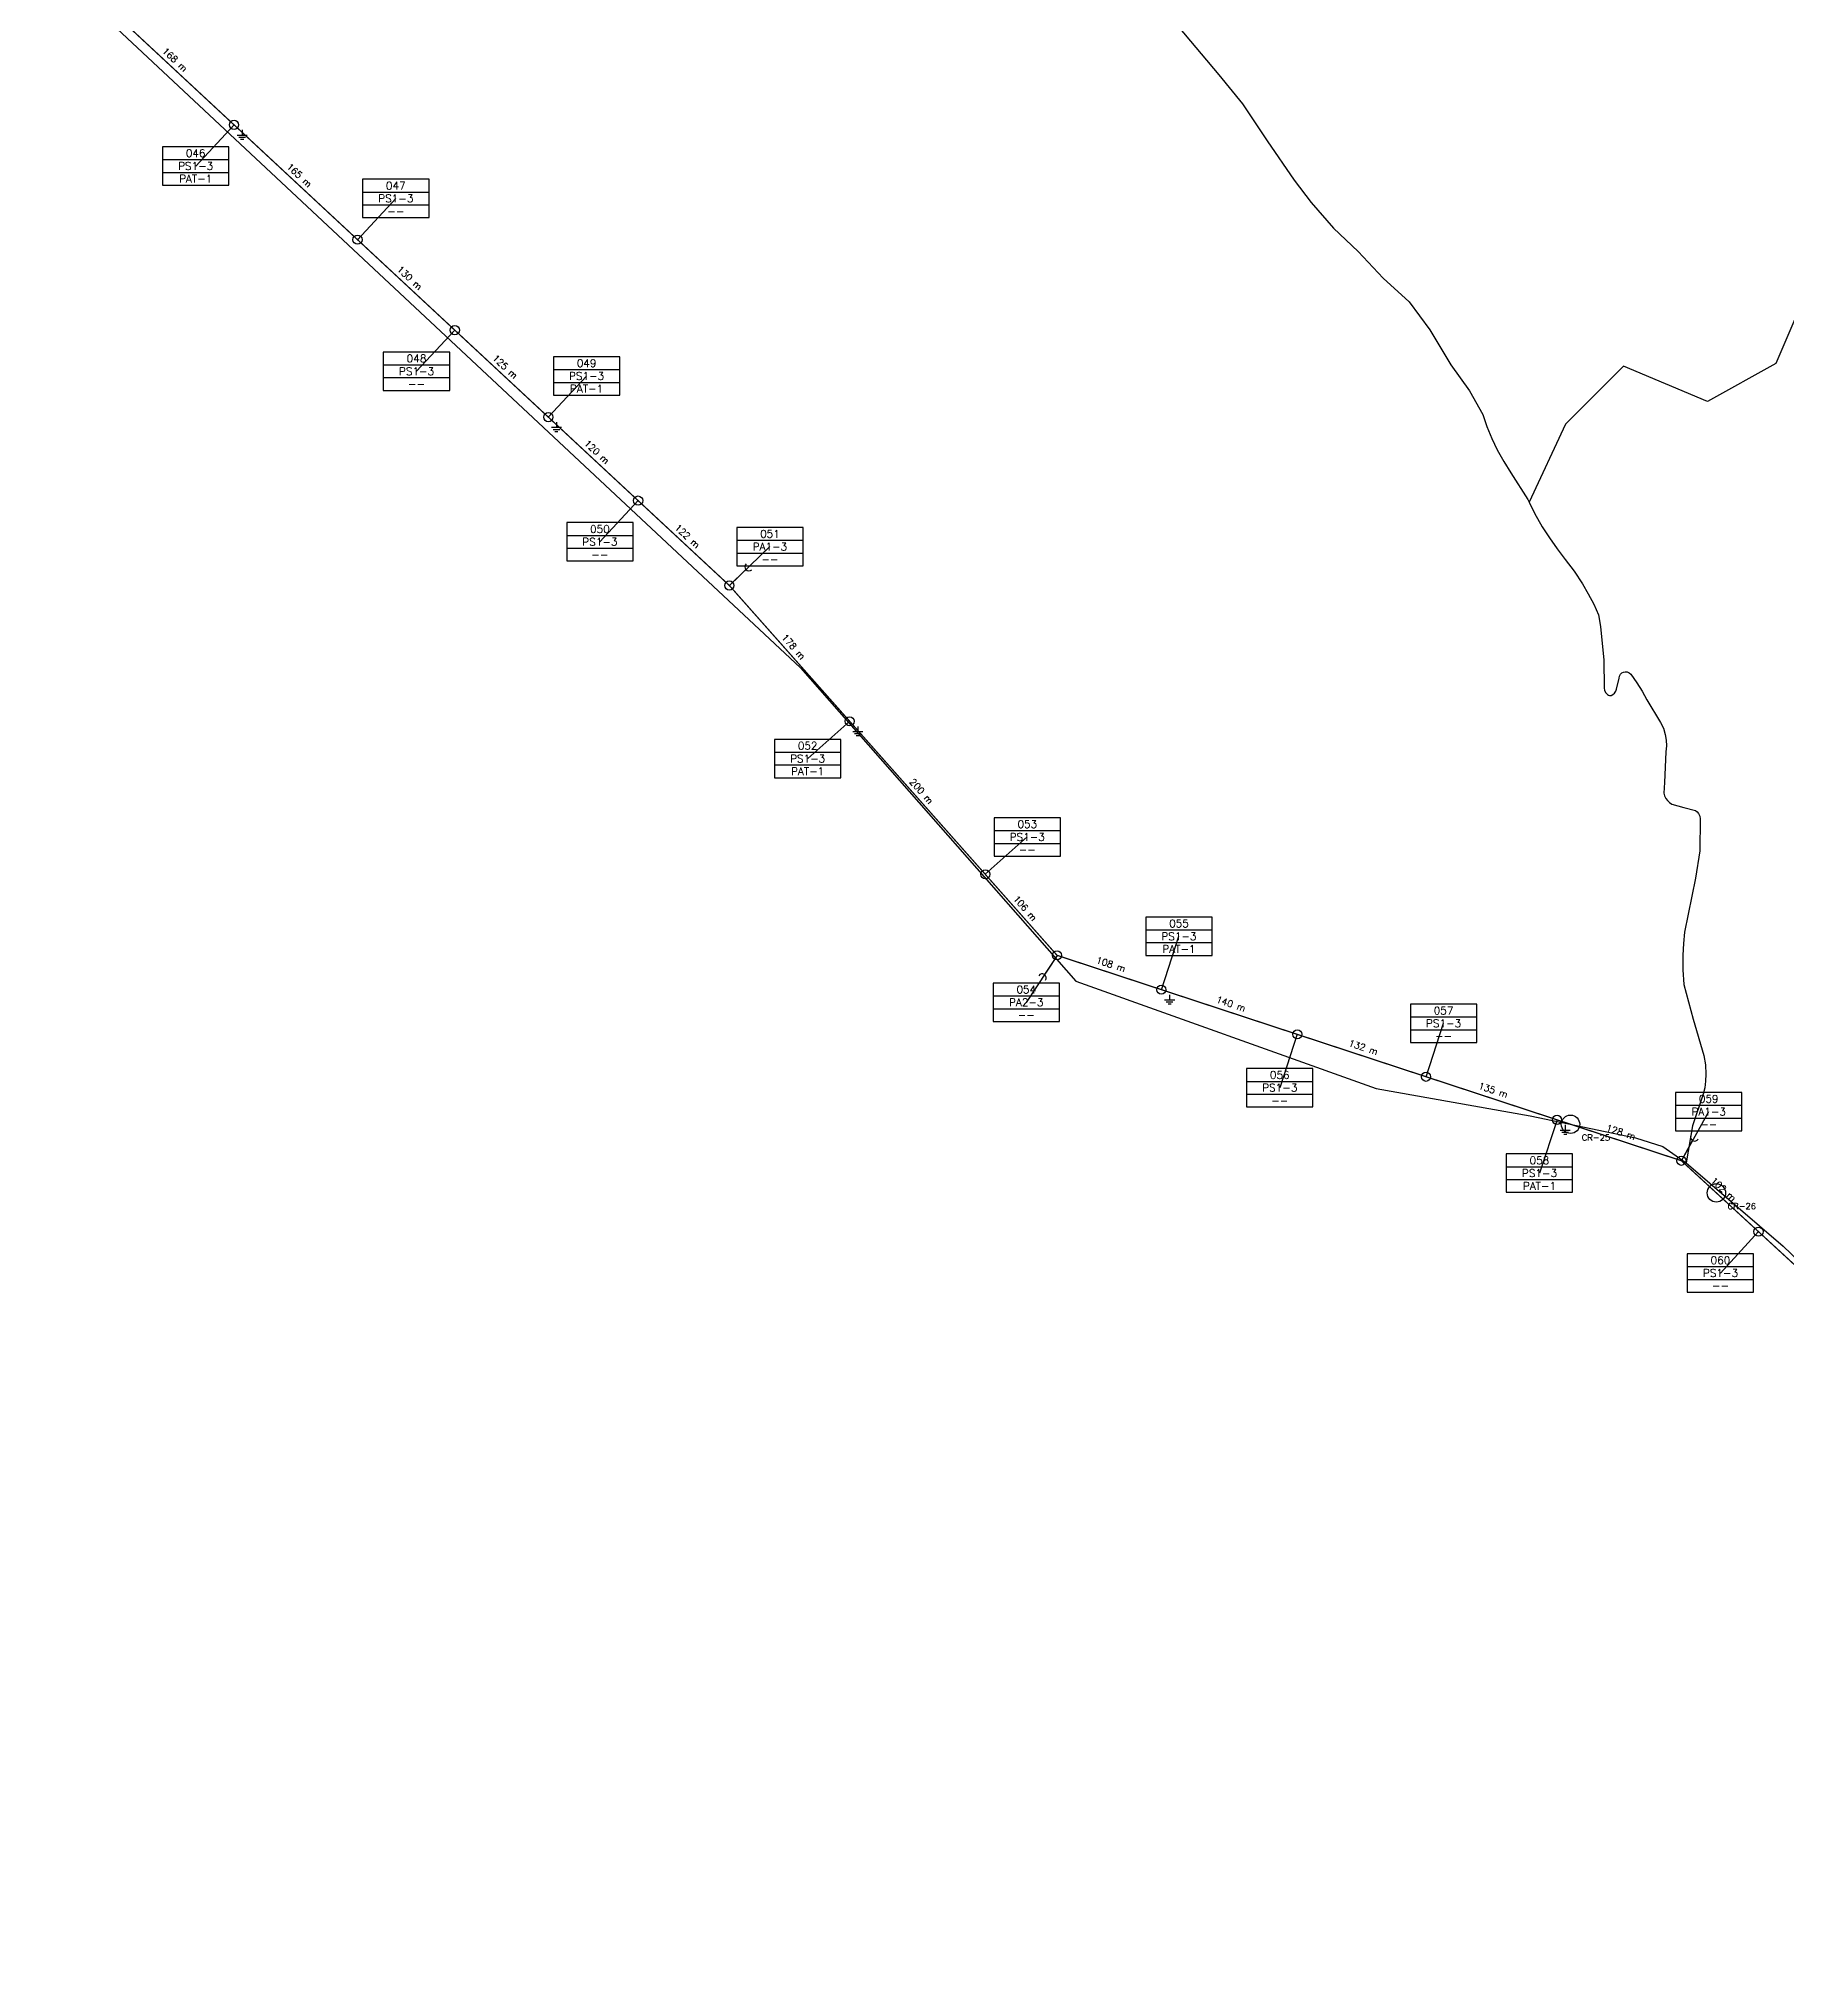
# Model space of a CAD drawing. Header units: metres. Extents: x 405922 to 419705, y 8261045 to 8275273.
# Drawn here: x 408968 to 410678, y 8264611 to 8266508 of the extents above; entities that cross this region are included whole.
import ezdxf
from ezdxf.enums import TextEntityAlignment as Align

# ---------------------------------------------------------------- set-up
doc = ezdxf.new("R2010")
doc.units = ezdxf.units.M
for name, color, linetype in [('CRUCES', 30, 'Continuous'), ('RP_CONDUCTOR', 5, 'Continuous'), ('RP_CUADROPOSTE', 5, 'Continuous'), ('RP_POSTE', 1, 'Continuous'), ('RP_PTIERRA', 2, 'Continuous'), ('RP_RETENIDA', 1, 'Continuous'), ('RP_VANO', 4, 'Continuous'), ('VIAS', 8, 'Continuous')]:
    doc.layers.add(name, color=color, linetype=linetype)
doc.styles.add('ROMANS', font='romans.shx')

# ---------------------------------------------------------------- blocks, each defined once
blk = doc.blocks.new('POSTE_LP')
blk.add_circle((0, 0), 0.9)
blk = doc.blocks.new('PAT')
for p, q in [((0, 0), (0, -1)), ((-1, -1), (1, -1)), ((-0.65, -1.4), (0.65, -1.4)), ((-0.3, -1.8), (0.3, -1.8))]:
    blk.add_line(p, q)
blk = doc.blocks.new('CUADRO_POSTE')
for p, q in [((0, 5), (13, 5)), ((0, 2.5), (13, 2.5))]:
    blk.add_line(p, q)
blk.add_lwpolyline([(0, 0), (13, 0), (13, 7.5), (0, 7.5)], close=True)
at = {"style": 'ROMANS'}
for tag, p in [('NUMERO', (6.5, 6.25)), ('ARMADO', (6.5, 3.75)), ('PAT', (6.5, 1.25))]:
    blk.add_attdef(tag, text='', height=1.5, dxfattribs=at).set_placement(p, align=Align.MIDDLE_CENTER)
blk = doc.blocks.new('RETENIDA')
blk.add_line((0, 0), (4.5, 0))
blk.add_arc((5.3, 0), 0.8, 90, 270)

msp = doc.modelspace()

# ---------------------------------------------------------------- linework, layer by layer
at = {"layer": 'CRUCES'}
for centre in [(410467, 8265445.7), (410609.7, 8265378.5)]:
    msp.add_circle(centre, 9, dxfattribs=at)
at = {"layer": 'RP_CONDUCTOR', "const_width": 1.25}
msp.add_lwpolyline([(408968.9, 8266600.8), (409644, 8265972.9), (409964.6, 8265611), (410575.5, 8265410), (411281.9, 8264760), (411438.8, 8264494.9), (411662.1, 8264276.4), (411986.7, 8263824.8), (412287, 8263613.7), (412490.1, 8263381.7), (412630.9, 8263264.6), (412735.7, 8263119.3), (413299.8, 8262714.7)], dxfattribs=at)
at = {"layer": 'RP_CUADROPOSTE'}
for p, q in [((409159.3, 8266423.7), (409121.8, 8266383.4)), ((409280.1, 8266311.3), (409317.6, 8266351.6)), ((409375.3, 8266222.8), (409337.9, 8266182.5)), ((409466.8, 8266137.7), (409504.3, 8266177.9)), ((409554.7, 8266056), (409517.3, 8266015.7)), ((409644, 8265972.9), (409683.7, 8266011)), ((409761.7, 8265840), (409720.6, 8265803.6)), ((409894.4, 8265690.3), (409935.5, 8265726.8)), ((410066.7, 8265577.4), (410083.9, 8265629.7)), ((409964.6, 8265611), (409934.5, 8265565)), ((410325.6, 8265492.2), (410342.8, 8265544.5)), ((410199.7, 8265533.7), (410182.5, 8265481.4)), ((410453.8, 8265450), (410436.6, 8265397.8)), ((410575.5, 8265410), (410602.2, 8265458.1)), ((410650.9, 8265340.6), (410613.7, 8265300.1))]:
    msp.add_line(p, q, dxfattribs=at)
at = {"layer": 'VIAS'}
for points in [[(411318.2, 8266762.2), (411304.2, 8266778.7), (411187.8, 8266695.8), (411133, 8266715.6), (411049.4, 8266698.7), (411013.2, 8266671.9), (411002.1, 8266671), (410982.7, 8266669.5), (410904.1, 8266504.6), (410815.6, 8266455.3), (410829.1, 8266379.1), (410777.9, 8266309.3), (410719.8, 8266311.2), (410667.8, 8266190.2), (410601.1, 8266153), (410518.8, 8266187.5), (410462.1, 8266130.7), (410426.5, 8266054.4)], [(409009.3, 8266551.3), (409713.5, 8265892.5), (409982.9, 8265585.6), (410276.9, 8265480.7), (410427.4, 8265454), (410530.7, 8265432.3), (410557.4, 8265424), (410580.3, 8265408), (410675.1, 8265326.3), (410897.3, 8265113.8)], [(410083.1, 8266519.8), (410122.8, 8266472.7), (410146.1, 8266444.1), (410170.2, 8266408), (410196.7, 8266369.4), (410213.3, 8266347.6), (410235, 8266322.6), (410259.3, 8266299.9), (410283.6, 8266273.8), (410309, 8266250.4), (410329.2, 8266223), (410349.9, 8266188.9), (410368.2, 8266163.5), (410381.3, 8266140.2), (410385.2, 8266128.4), (410389.9, 8266116.9), (410395.2, 8266105.7), (410401.6, 8266094.3), (410408.7, 8266083.3), (410425.2, 8266057.1), (410426.5, 8266054.4), (410431.9, 8266043.6), (410439.3, 8266030.4), (410446.3, 8266019.4), (410453.8, 8266008.8), (410461.7, 8265998.5), (410470.6, 8265986.9), (410478.7, 8265974.7), (410484.4, 8265964.8), (410489.7, 8265954.7), (410494.4, 8265944.2), (410496.4, 8265932.7), (410499.5, 8265900), (410499.8, 8265872.7), (410500.4, 8265870.1), (410501.7, 8265867.8), (410503.2, 8265866.3), (410504.1, 8265865.7), (410505.1, 8265865.3), (410506.9, 8265865.3), (410508.5, 8265866.1), (410510.1, 8265867.6), (410511.4, 8265869.4), (410512.1, 8265871.4), (410514.5, 8265882.2), (410514.8, 8265884.2), (410515.8, 8265886), (410517.3, 8265887.5), (410518.9, 8265888.2), (410520.6, 8265888.5), (410522.3, 8265888.3), (410524.3, 8265887.4), (410525.9, 8265886), (410532, 8265877.7), (410537.1, 8265869.5), (410541.6, 8265861), (410555.2, 8265839), (410557.9, 8265833.3), (410559.7, 8265827.2), (410560.6, 8265821.6), (410560.9, 8265815.9), (410560.4, 8265810.2), (410558.9, 8265780.2), (410558.3, 8265769.8), (410559.1, 8265767.1), (410560.3, 8265764.6), (410562, 8265762.4), (410564, 8265760.5), (410566.2, 8265759), (410578, 8265755.7), (410589.3, 8265752.8), (410591, 8265751.4), (410592.3, 8265749.8), (410593.5, 8265747.3), (410594, 8265744.6), (410593.4, 8265713.2), (410589.2, 8265686.4), (410578.6, 8265633.7), (410577.4, 8265622.6), (410576.8, 8265611.3), (410576.9, 8265596.9), (410577.9, 8265582.5), (410587, 8265548.4), (410597.5, 8265513), (410599, 8265503.8), (410599.4, 8265494.6), (410599.1, 8265488), (410598.3, 8265481.4), (410596.9, 8265475), (410586.2, 8265444), (410580.3, 8265408)]]:
    msp.add_lwpolyline(points, dxfattribs=at)

# ---------------------------------------------------------------- block references
at = {"layer": 'RP_CUADROPOSTE', "xscale": 5, "yscale": 5}
for p, values in [((409089.3, 8266364.7), {'NUMERO': '046', 'ARMADO': 'PS1-3', 'PAT': 'PAT-1'}), ((409285.1, 8266332.9), {'NUMERO': '047', 'ARMADO': 'PS1-3', 'PAT': '--'}), ((409305.4, 8266163.8), {'NUMERO': '048', 'ARMADO': 'PS1-3', 'PAT': '--'}), ((409471.8, 8266159.2), {'NUMERO': '049', 'ARMADO': 'PS1-3', 'PAT': 'PAT-1'}), ((409484.8, 8265996.9), {'NUMERO': '050', 'ARMADO': 'PS1-3', 'PAT': '--'}), ((409651.2, 8265992.2), {'NUMERO': '051', 'ARMADO': 'PA1-3', 'PAT': '--'}), ((409688.1, 8265784.8), {'NUMERO': '052', 'ARMADO': 'PS1-3', 'PAT': 'PAT-1'}), ((409903, 8265708.1), {'NUMERO': '053', 'ARMADO': 'PS1-3', 'PAT': '--'}), ((410051.4, 8265610.9), {'NUMERO': '055', 'ARMADO': 'PS1-3', 'PAT': 'PAT-1'}), ((409902, 8265546.3), {'NUMERO': '054', 'ARMADO': 'PA2-3', 'PAT': '--'}), ((410310.3, 8265525.7), {'NUMERO': '057', 'ARMADO': 'PS1-3', 'PAT': '--'}), ((410150, 8265462.7), {'NUMERO': '056', 'ARMADO': 'PS1-3', 'PAT': '--'}), ((410569.7, 8265439.3), {'NUMERO': '059', 'ARMADO': 'PA1-3', 'PAT': '--'}), ((410404.1, 8265379.1), {'NUMERO': '058', 'ARMADO': 'PS1-3', 'PAT': 'PAT-1'}), ((410581.2, 8265281.4), {'NUMERO': '060', 'ARMADO': 'PS1-3', 'PAT': '--'})]:
    msp.add_blockref('CUADRO_POSTE', p, dxfattribs=at).add_auto_attribs(values)
at = {"layer": 'RP_POSTE', "xscale": 5, "yscale": 5}
for p in [(409159.3, 8266423.7), (409280.1, 8266311.3), (409375.3, 8266222.8), (409466.8, 8266137.7), (409554.7, 8266056), (409644, 8265972.9), (409761.7, 8265840), (409894.4, 8265690.3), (409964.6, 8265611), (410066.7, 8265577.4), (410199.7, 8265533.7), (410325.6, 8265492.2), (410453.8, 8265450), (410575.5, 8265410), (410650.9, 8265340.6)]:
    msp.add_blockref('POSTE_LP', p, dxfattribs=at)
at = {"layer": 'RP_PTIERRA', "xscale": 5, "yscale": 5}
for p in [(409167.3, 8266418.7), (409474.8, 8266132.7), (409769.7, 8265835), (410074.7, 8265572.4), (410461.8, 8265445)]:
    msp.add_blockref('PAT', p, dxfattribs=at)
at = {"layer": 'RP_RETENIDA', "xscale": 5, "yscale": 5}
for p, rotation in [((409644, 8265972.9), 43.79576157112197), ((409964.6, 8265611), 236.7734217984018), ((410575.5, 8265410), 60.95798311811805)]:
    msp.add_blockref('RETENIDA', p, dxfattribs=dict(at, rotation=rotation))

# ---------------------------------------------------------------- texts
at = {"layer": 'CRUCES', "style": 'ROMANS'}
for s, p in [('CR-25', (410478, 8265429.7)), ('CR-26', (410620.7, 8265362.5))]:
    msp.add_text(s, height=6, dxfattribs=at).set_placement(p)
at = {"layer": 'RP_VANO', "style": 'ROMANS'}
for s, rotation, p in [('168 m', -42.9242, (409098, 8266483.7)), ('165 m', -42.9223, (409219.7, 8266370.5)), ('130 m', -42.9239, (409327.7, 8266270.1)), ('125 m', -42.9221, (409421.1, 8266183.2)), ('120 m', -42.9231, (409510.8, 8266099.8)), ('122 m', -42.9232, (409599.4, 8266017.4)), ('178 m', -48.4579, (409702.9, 8265909.5)), ('200 m', -48.46, (409828, 8265768.2)), ('106 m', -48.4626, (409929.5, 8265653.7)), ('108 m', -18.2141, (410015.7, 8265597.2)), ('140 m', -18.2175, (410133.2, 8265558.6)), ('132 m', -18.2162, (410262.7, 8265516)), ('135 m', -18.2162, (410389.7, 8265474.2)), ('128 m', -18.2144, (410514.7, 8265433)), ('102 m', -42.6238, (410613.2, 8265378.3))]:
    msp.add_text(s, height=6.5, rotation=rotation, dxfattribs=at).set_placement(p, align=Align.BOTTOM_CENTER)

doc.saveas('drawing.dxf')
